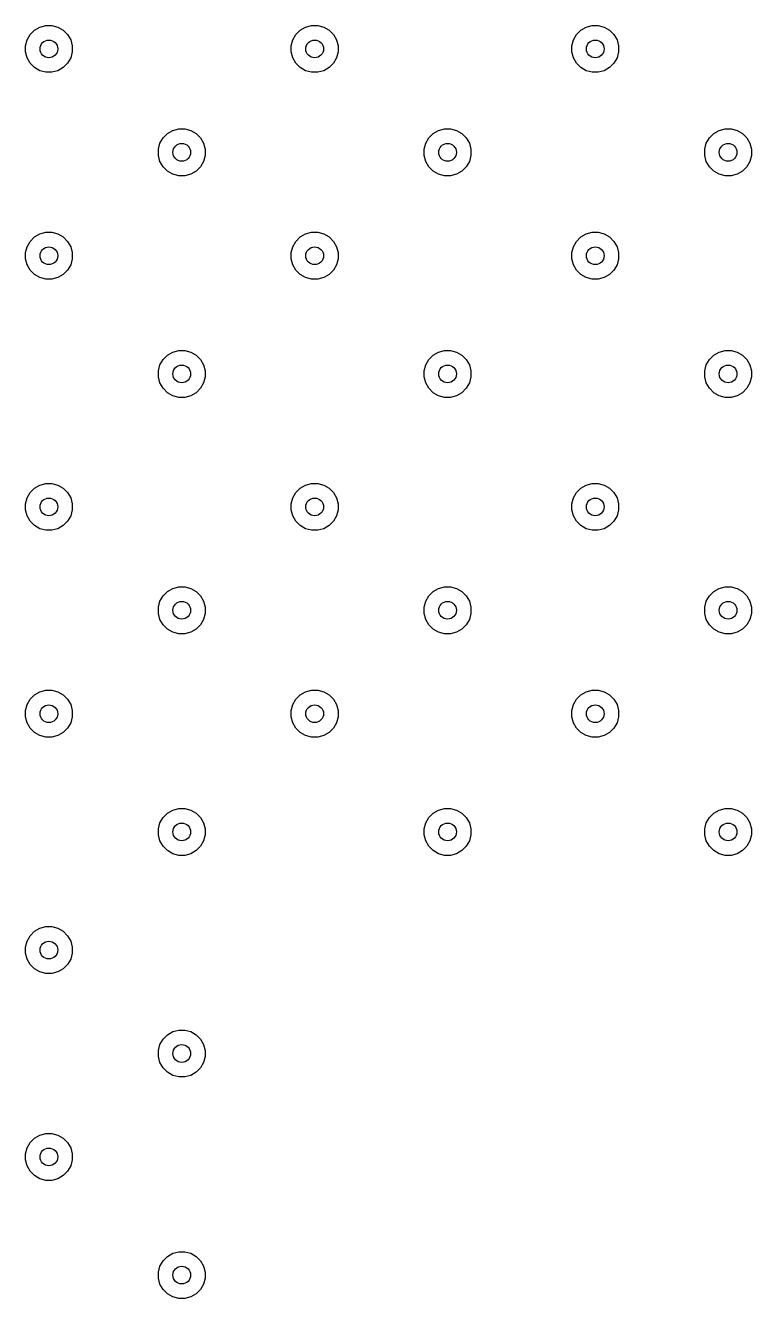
# Model space of a CAD drawing. Extents: x 0.98 to 8.09, y -3.46 to -0.83.
# Drawn here: x 7.602 to 8.086, y -3.451 to -2.602 of the extents above; entities that cross this region are included whole.
import ezdxf

# ---------------------------------------------------------------- set-up
doc = ezdxf.new("R2010")
doc.units = 0
doc.header["$MEASUREMENT"] = 0
doc.layers.add('BLACK', color=7, linetype='CONTINUOUS')

msp = doc.modelspace()

# ---------------------------------------------------------------- linework, layer by layer
at = {"layer": 'BLACK', "linetype": 'CONTINUOUS'}
for p, q in [((7.60852, -2.60562), (7.61208, -2.60356)), ((7.61208, -2.60356), (7.61605, -2.6025)), ((7.61605, -2.6025), (7.62017, -2.6025)), ((7.62017, -2.6025), (7.62414, -2.60356)), ((7.62414, -2.60356), (7.6277, -2.60562)), ((7.78569, -2.60562), (7.78925, -2.60356)), ((7.78925, -2.60356), (7.79322, -2.6025)), ((7.79322, -2.6025), (7.79733, -2.6025)), ((7.79733, -2.6025), (7.8013, -2.60356)), ((7.8013, -2.60356), (7.80486, -2.60562)), ((7.9727, -2.60562), (7.97626, -2.60356)), ((7.97626, -2.60356), (7.98023, -2.6025)), ((7.98023, -2.6025), (7.98434, -2.6025)), ((7.98434, -2.6025), (7.98831, -2.60356)), ((7.98831, -2.60356), (7.99187, -2.60562)), ((7.6025, -2.61605), (7.60356, -2.61208)), ((7.60356, -2.61208), (7.60562, -2.60852)), ((7.60562, -2.60852), (7.60852, -2.60562)), ((7.6277, -2.60562), (7.6306, -2.60852)), ((7.6306, -2.60852), (7.63266, -2.61208)), ((7.63266, -2.61208), (7.63372, -2.61605)), ((7.77966, -2.61605), (7.78073, -2.61208)), ((7.78073, -2.61208), (7.78278, -2.60852)), ((7.78278, -2.60852), (7.78569, -2.60562)), ((7.80486, -2.60562), (7.80777, -2.60852)), ((7.80777, -2.60852), (7.80982, -2.61208)), ((7.80982, -2.61208), (7.81089, -2.61605)), ((7.96667, -2.61605), (7.96773, -2.61208)), ((7.96773, -2.61208), (7.96979, -2.60852)), ((7.96979, -2.60852), (7.9727, -2.60562)), ((7.99187, -2.60562), (7.99478, -2.60852)), ((7.99478, -2.60852), (7.99683, -2.61208)), ((7.99683, -2.61208), (7.9979, -2.61605)), ((7.6025, -2.62017), (7.6025, -2.61605)), ((7.60356, -2.62414), (7.6025, -2.62017)), ((7.63372, -2.62017), (7.63266, -2.62414)), ((7.63372, -2.61605), (7.63372, -2.62017)), ((7.77966, -2.62017), (7.77966, -2.61605)), ((7.78073, -2.62414), (7.77966, -2.62017)), ((7.81089, -2.62017), (7.80982, -2.62414)), ((7.81089, -2.61605), (7.81089, -2.62017)), ((7.96667, -2.62017), (7.96667, -2.61605)), ((7.96773, -2.62414), (7.96667, -2.62017)), ((7.9979, -2.62017), (7.99683, -2.62414)), ((7.9979, -2.61605), (7.9979, -2.62017)), ((7.60562, -2.6277), (7.60356, -2.62414)), ((7.60852, -2.6306), (7.60562, -2.6277)), ((7.6306, -2.6277), (7.6277, -2.6306)), ((7.63266, -2.62414), (7.6306, -2.6277)), ((7.78278, -2.6277), (7.78073, -2.62414)), ((7.78569, -2.6306), (7.78278, -2.6277)), ((7.80777, -2.6277), (7.80486, -2.6306)), ((7.80982, -2.62414), (7.80777, -2.6277)), ((7.96979, -2.6277), (7.96773, -2.62414)), ((7.9727, -2.6306), (7.96979, -2.6277)), ((7.99478, -2.6277), (7.99187, -2.6306)), ((7.99683, -2.62414), (7.99478, -2.6277)), ((7.61208, -2.63266), (7.60852, -2.6306)), ((7.61605, -2.63372), (7.61208, -2.63266)), ((7.62017, -2.63372), (7.61605, -2.63372)), ((7.62414, -2.63266), (7.62017, -2.63372)), ((7.6277, -2.6306), (7.62414, -2.63266)), ((7.78925, -2.63266), (7.78569, -2.6306)), ((7.79322, -2.63372), (7.78925, -2.63266)), ((7.79733, -2.63372), (7.79322, -2.63372)), ((7.8013, -2.63266), (7.79733, -2.63372)), ((7.80486, -2.6306), (7.8013, -2.63266)), ((7.97626, -2.63266), (7.9727, -2.6306)), ((7.98023, -2.63372), (7.97626, -2.63266)), ((7.98434, -2.63372), (7.98023, -2.63372)), ((7.98831, -2.63266), (7.98434, -2.63372)), ((7.99187, -2.6306), (7.98831, -2.63266)), ((7.70067, -2.67246), (7.70464, -2.67139)), ((7.70464, -2.67139), (7.70875, -2.67139)), ((7.70875, -2.67139), (7.71272, -2.67246)), ((7.87783, -2.67246), (7.8818, -2.67139)), ((7.8818, -2.67139), (7.88591, -2.67139)), ((7.88591, -2.67139), (7.88988, -2.67246)), ((8.06484, -2.67246), (8.06881, -2.67139)), ((8.06881, -2.67139), (8.07292, -2.67139)), ((8.07292, -2.67139), (8.07689, -2.67246)), ((7.69214, -2.68098), (7.6942, -2.67742)), ((7.6942, -2.67742), (7.69711, -2.67451)), ((7.69711, -2.67451), (7.70067, -2.67246)), ((7.71272, -2.67246), (7.71628, -2.67451)), ((7.71628, -2.67451), (7.71919, -2.67742)), ((7.71919, -2.67742), (7.72124, -2.68098)), ((7.86931, -2.68098), (7.87136, -2.67742)), ((7.87136, -2.67742), (7.87427, -2.67451)), ((7.87427, -2.67451), (7.87783, -2.67246)), ((7.88988, -2.67246), (7.89345, -2.67451)), ((7.89345, -2.67451), (7.89635, -2.67742)), ((7.89635, -2.67742), (7.89841, -2.68098)), ((8.05632, -2.68098), (8.05837, -2.67742)), ((8.05837, -2.67742), (8.06128, -2.67451)), ((8.06128, -2.67451), (8.06484, -2.67246)), ((8.07689, -2.67246), (8.08045, -2.67451)), ((8.08045, -2.67451), (8.08336, -2.67742)), ((8.08336, -2.67742), (8.08542, -2.68098)), ((7.69108, -2.68495), (7.69214, -2.68098)), ((7.69108, -2.68906), (7.69108, -2.68495)), ((7.72124, -2.68098), (7.72231, -2.68495)), ((7.72231, -2.68495), (7.72231, -2.68906)), ((7.86824, -2.68495), (7.86931, -2.68098)), ((7.86824, -2.68906), (7.86824, -2.68495)), ((7.89841, -2.68098), (7.89947, -2.68495)), ((7.89947, -2.68495), (7.89947, -2.68906)), ((8.05525, -2.68495), (8.05632, -2.68098)), ((8.05525, -2.68906), (8.05525, -2.68495)), ((8.08542, -2.68098), (8.08648, -2.68495)), ((8.08648, -2.68495), (8.08648, -2.68906)), ((7.69214, -2.69303), (7.69108, -2.68906)), ((7.6942, -2.69659), (7.69214, -2.69303)), ((7.69711, -2.6995), (7.6942, -2.69659)), ((7.71919, -2.69659), (7.71628, -2.6995)), ((7.72124, -2.69303), (7.71919, -2.69659)), ((7.72231, -2.68906), (7.72124, -2.69303)), ((7.86931, -2.69303), (7.86824, -2.68906)), ((7.87136, -2.69659), (7.86931, -2.69303)), ((7.87427, -2.6995), (7.87136, -2.69659)), ((7.89635, -2.69659), (7.89345, -2.6995)), ((7.89841, -2.69303), (7.89635, -2.69659)), ((7.89947, -2.68906), (7.89841, -2.69303)), ((8.05632, -2.69303), (8.05525, -2.68906)), ((8.05837, -2.69659), (8.05632, -2.69303)), ((8.06128, -2.6995), (8.05837, -2.69659)), ((8.08336, -2.69659), (8.08045, -2.6995)), ((8.08542, -2.69303), (8.08336, -2.69659)), ((8.08648, -2.68906), (8.08542, -2.69303)), ((7.70067, -2.70156), (7.69711, -2.6995)), ((7.70464, -2.70262), (7.70067, -2.70156)), ((7.70875, -2.70262), (7.70464, -2.70262)), ((7.71272, -2.70156), (7.70875, -2.70262)), ((7.71628, -2.6995), (7.71272, -2.70156)), ((7.87783, -2.70156), (7.87427, -2.6995)), ((7.8818, -2.70262), (7.87783, -2.70156)), ((7.88591, -2.70262), (7.8818, -2.70262)), ((7.88988, -2.70156), (7.88591, -2.70262)), ((7.89345, -2.6995), (7.88988, -2.70156)), ((8.06484, -2.70156), (8.06128, -2.6995)), ((8.06881, -2.70262), (8.06484, -2.70156)), ((8.07292, -2.70262), (8.06881, -2.70262)), ((8.07689, -2.70156), (8.07292, -2.70262)), ((8.08045, -2.6995), (8.07689, -2.70156)), ((7.60356, -2.74988), (7.60562, -2.74632)), ((7.60562, -2.74632), (7.60852, -2.74341)), ((7.60852, -2.74341), (7.61208, -2.74136)), ((7.61208, -2.74136), (7.61605, -2.74029)), ((7.61605, -2.74029), (7.62017, -2.74029)), ((7.62017, -2.74029), (7.62414, -2.74136)), ((7.62414, -2.74136), (7.6277, -2.74341)), ((7.6277, -2.74341), (7.6306, -2.74632)), ((7.6306, -2.74632), (7.63266, -2.74988)), ((7.78073, -2.74988), (7.78278, -2.74632)), ((7.78278, -2.74632), (7.78569, -2.74341)), ((7.78569, -2.74341), (7.78925, -2.74136)), ((7.78925, -2.74136), (7.79322, -2.74029)), ((7.79322, -2.74029), (7.79733, -2.74029)), ((7.79733, -2.74029), (7.8013, -2.74136)), ((7.8013, -2.74136), (7.80486, -2.74341)), ((7.80486, -2.74341), (7.80777, -2.74632)), ((7.80777, -2.74632), (7.80982, -2.74988)), ((7.96773, -2.74988), (7.96979, -2.74632)), ((7.96979, -2.74632), (7.9727, -2.74341)), ((7.9727, -2.74341), (7.97626, -2.74136)), ((7.97626, -2.74136), (7.98023, -2.74029)), ((7.98023, -2.74029), (7.98434, -2.74029)), ((7.98434, -2.74029), (7.98831, -2.74136)), ((7.98831, -2.74136), (7.99187, -2.74341)), ((7.99187, -2.74341), (7.99478, -2.74632)), ((7.99478, -2.74632), (7.99683, -2.74988)), ((7.6025, -2.75385), (7.60356, -2.74988)), ((7.6025, -2.75796), (7.6025, -2.75385)), ((7.63266, -2.74988), (7.63372, -2.75385)), ((7.63372, -2.75385), (7.63372, -2.75796)), ((7.77966, -2.75385), (7.78073, -2.74988)), ((7.77966, -2.75796), (7.77966, -2.75385)), ((7.80982, -2.74988), (7.81089, -2.75385)), ((7.81089, -2.75385), (7.81089, -2.75796)), ((7.96667, -2.75385), (7.96773, -2.74988)), ((7.96667, -2.75796), (7.96667, -2.75385)), ((7.99683, -2.74988), (7.9979, -2.75385)), ((7.9979, -2.75385), (7.9979, -2.75796)), ((7.60356, -2.76193), (7.6025, -2.75796)), ((7.60562, -2.76549), (7.60356, -2.76193)), ((7.63266, -2.76193), (7.6306, -2.76549)), ((7.63372, -2.75796), (7.63266, -2.76193)), ((7.78073, -2.76193), (7.77966, -2.75796)), ((7.78278, -2.76549), (7.78073, -2.76193)), ((7.80982, -2.76193), (7.80777, -2.76549)), ((7.81089, -2.75796), (7.80982, -2.76193)), ((7.96773, -2.76193), (7.96667, -2.75796)), ((7.96979, -2.76549), (7.96773, -2.76193)), ((7.99683, -2.76193), (7.99478, -2.76549)), ((7.9979, -2.75796), (7.99683, -2.76193)), ((7.60852, -2.7684), (7.60562, -2.76549)), ((7.61208, -2.77045), (7.60852, -2.7684)), ((7.61605, -2.77152), (7.61208, -2.77045)), ((7.62017, -2.77152), (7.61605, -2.77152)), ((7.62414, -2.77045), (7.62017, -2.77152)), ((7.6277, -2.7684), (7.62414, -2.77045)), ((7.6306, -2.76549), (7.6277, -2.7684)), ((7.78569, -2.7684), (7.78278, -2.76549)), ((7.78925, -2.77045), (7.78569, -2.7684)), ((7.79322, -2.77152), (7.78925, -2.77045)), ((7.79733, -2.77152), (7.79322, -2.77152)), ((7.8013, -2.77045), (7.79733, -2.77152)), ((7.80486, -2.7684), (7.8013, -2.77045)), ((7.80777, -2.76549), (7.80486, -2.7684)), ((7.9727, -2.7684), (7.96979, -2.76549)), ((7.97626, -2.77045), (7.9727, -2.7684)), ((7.98023, -2.77152), (7.97626, -2.77045)), ((7.98434, -2.77152), (7.98023, -2.77152)), ((7.98831, -2.77045), (7.98434, -2.77152)), ((7.99187, -2.7684), (7.98831, -2.77045)), ((7.99478, -2.76549), (7.99187, -2.7684)), ((7.6942, -2.82506), (7.69711, -2.82215)), ((7.69711, -2.82215), (7.70067, -2.8201)), ((7.70067, -2.8201), (7.70464, -2.81903)), ((7.70464, -2.81903), (7.70875, -2.81903)), ((7.70875, -2.81903), (7.71272, -2.8201)), ((7.71272, -2.8201), (7.71628, -2.82215)), ((7.71628, -2.82215), (7.71919, -2.82506)), ((7.87136, -2.82506), (7.87427, -2.82215)), ((7.87427, -2.82215), (7.87783, -2.8201)), ((7.87783, -2.8201), (7.8818, -2.81903)), ((7.8818, -2.81903), (7.88591, -2.81903)), ((7.88591, -2.81903), (7.88988, -2.8201)), ((7.88988, -2.8201), (7.89345, -2.82215)), ((7.89345, -2.82215), (7.89635, -2.82506)), ((8.05837, -2.82506), (8.06128, -2.82215)), ((8.06128, -2.82215), (8.06484, -2.8201)), ((8.06484, -2.8201), (8.06881, -2.81903)), ((8.06881, -2.81903), (8.07292, -2.81903)), ((8.07292, -2.81903), (8.07689, -2.8201)), ((8.07689, -2.8201), (8.08045, -2.82215)), ((8.08045, -2.82215), (8.08336, -2.82506)), ((7.69108, -2.83259), (7.69214, -2.82862)), ((7.69108, -2.8367), (7.69108, -2.83259)), ((7.69214, -2.82862), (7.6942, -2.82506)), ((7.71919, -2.82506), (7.72124, -2.82862)), ((7.72124, -2.82862), (7.72231, -2.83259)), ((7.72231, -2.83259), (7.72231, -2.8367)), ((7.86824, -2.83259), (7.86931, -2.82862)), ((7.86824, -2.8367), (7.86824, -2.83259)), ((7.86931, -2.82862), (7.87136, -2.82506)), ((7.89635, -2.82506), (7.89841, -2.82862)), ((7.89841, -2.82862), (7.89947, -2.83259)), ((7.89947, -2.83259), (7.89947, -2.8367)), ((8.05525, -2.83259), (8.05632, -2.82862)), ((8.05525, -2.8367), (8.05525, -2.83259)), ((8.05632, -2.82862), (8.05837, -2.82506)), ((8.08336, -2.82506), (8.08542, -2.82862)), ((8.08542, -2.82862), (8.08648, -2.83259)), ((8.08648, -2.83259), (8.08648, -2.8367)), ((7.69214, -2.84067), (7.69108, -2.8367)), ((7.6942, -2.84423), (7.69214, -2.84067)), ((7.72124, -2.84067), (7.71919, -2.84423)), ((7.72231, -2.8367), (7.72124, -2.84067)), ((7.86931, -2.84067), (7.86824, -2.8367)), ((7.87136, -2.84423), (7.86931, -2.84067)), ((7.89841, -2.84067), (7.89635, -2.84423)), ((7.89947, -2.8367), (7.89841, -2.84067)), ((8.05632, -2.84067), (8.05525, -2.8367)), ((8.05837, -2.84423), (8.05632, -2.84067)), ((8.08542, -2.84067), (8.08336, -2.84423)), ((8.08648, -2.8367), (8.08542, -2.84067)), ((7.69711, -2.84714), (7.6942, -2.84423)), ((7.70067, -2.84919), (7.69711, -2.84714)), ((7.70464, -2.85026), (7.70067, -2.84919)), ((7.71272, -2.84919), (7.70875, -2.85026)), ((7.71628, -2.84714), (7.71272, -2.84919)), ((7.71919, -2.84423), (7.71628, -2.84714)), ((7.87427, -2.84714), (7.87136, -2.84423)), ((7.87783, -2.84919), (7.87427, -2.84714)), ((7.8818, -2.85026), (7.87783, -2.84919)), ((7.88988, -2.84919), (7.88591, -2.85026)), ((7.89345, -2.84714), (7.88988, -2.84919)), ((7.89635, -2.84423), (7.89345, -2.84714)), ((8.06128, -2.84714), (8.05837, -2.84423)), ((8.06484, -2.84919), (8.06128, -2.84714)), ((8.06881, -2.85026), (8.06484, -2.84919)), ((8.07689, -2.84919), (8.07292, -2.85026)), ((8.08045, -2.84714), (8.07689, -2.84919)), ((8.08336, -2.84423), (8.08045, -2.84714)), ((7.70875, -2.85026), (7.70464, -2.85026)), ((7.88591, -2.85026), (7.8818, -2.85026)), ((8.07292, -2.85026), (8.06881, -2.85026)), ((7.60852, -2.91073), (7.61208, -2.90868)), ((7.61208, -2.90868), (7.61605, -2.90762)), ((7.61605, -2.90762), (7.62017, -2.90762)), ((7.62017, -2.90762), (7.62414, -2.90868)), ((7.62414, -2.90868), (7.6277, -2.91073)), ((7.78569, -2.91073), (7.78925, -2.90868)), ((7.78925, -2.90868), (7.79322, -2.90762)), ((7.79322, -2.90762), (7.79733, -2.90762)), ((7.79733, -2.90762), (7.8013, -2.90868)), ((7.8013, -2.90868), (7.80486, -2.91073)), ((7.9727, -2.91073), (7.97626, -2.90868)), ((7.97626, -2.90868), (7.98023, -2.90762)), ((7.98023, -2.90762), (7.98434, -2.90762)), ((7.98434, -2.90762), (7.98831, -2.90868)), ((7.98831, -2.90868), (7.99187, -2.91073)), ((7.6025, -2.92117), (7.60356, -2.9172)), ((7.60356, -2.9172), (7.60562, -2.91364)), ((7.60562, -2.91364), (7.60852, -2.91073)), ((7.6277, -2.91073), (7.6306, -2.91364)), ((7.6306, -2.91364), (7.63266, -2.9172)), ((7.63266, -2.9172), (7.63372, -2.92117)), ((7.77966, -2.92117), (7.78073, -2.9172)), ((7.78073, -2.9172), (7.78278, -2.91364)), ((7.78278, -2.91364), (7.78569, -2.91073)), ((7.80486, -2.91073), (7.80777, -2.91364)), ((7.80777, -2.91364), (7.80982, -2.9172)), ((7.80982, -2.9172), (7.81089, -2.92117)), ((7.96667, -2.92117), (7.96773, -2.9172)), ((7.96773, -2.9172), (7.96979, -2.91364)), ((7.96979, -2.91364), (7.9727, -2.91073)), ((7.99187, -2.91073), (7.99478, -2.91364)), ((7.99478, -2.91364), (7.99683, -2.9172)), ((7.99683, -2.9172), (7.9979, -2.92117)), ((7.6025, -2.92528), (7.6025, -2.92117)), ((7.60356, -2.92925), (7.6025, -2.92528)), ((7.63372, -2.92528), (7.63266, -2.92925)), ((7.63372, -2.92117), (7.63372, -2.92528)), ((7.77966, -2.92528), (7.77966, -2.92117)), ((7.78073, -2.92925), (7.77966, -2.92528)), ((7.81089, -2.92528), (7.80982, -2.92925)), ((7.81089, -2.92117), (7.81089, -2.92528)), ((7.96667, -2.92528), (7.96667, -2.92117)), ((7.96773, -2.92925), (7.96667, -2.92528)), ((7.9979, -2.92528), (7.99683, -2.92925)), ((7.9979, -2.92117), (7.9979, -2.92528)), ((7.60562, -2.93282), (7.60356, -2.92925)), ((7.60852, -2.93572), (7.60562, -2.93282)), ((7.6306, -2.93282), (7.6277, -2.93572)), ((7.63266, -2.92925), (7.6306, -2.93282)), ((7.78278, -2.93282), (7.78073, -2.92925)), ((7.78569, -2.93572), (7.78278, -2.93282)), ((7.80777, -2.93282), (7.80486, -2.93572)), ((7.80982, -2.92925), (7.80777, -2.93282)), ((7.96979, -2.93282), (7.96773, -2.92925)), ((7.9727, -2.93572), (7.96979, -2.93282)), ((7.99478, -2.93282), (7.99187, -2.93572)), ((7.99683, -2.92925), (7.99478, -2.93282)), ((7.61208, -2.93778), (7.60852, -2.93572)), ((7.61605, -2.93884), (7.61208, -2.93778)), ((7.62017, -2.93884), (7.61605, -2.93884)), ((7.62414, -2.93778), (7.62017, -2.93884)), ((7.6277, -2.93572), (7.62414, -2.93778)), ((7.78925, -2.93778), (7.78569, -2.93572)), ((7.79322, -2.93884), (7.78925, -2.93778)), ((7.79733, -2.93884), (7.79322, -2.93884)), ((7.8013, -2.93778), (7.79733, -2.93884)), ((7.80486, -2.93572), (7.8013, -2.93778)), ((7.97626, -2.93778), (7.9727, -2.93572)), ((7.98023, -2.93884), (7.97626, -2.93778)), ((7.98434, -2.93884), (7.98023, -2.93884)), ((7.98831, -2.93778), (7.98434, -2.93884)), ((7.99187, -2.93572), (7.98831, -2.93778)), ((7.70067, -2.97758), (7.70464, -2.97651)), ((7.70464, -2.97651), (7.70875, -2.97651)), ((7.70875, -2.97651), (7.71272, -2.97758)), ((7.87783, -2.97758), (7.8818, -2.97651)), ((7.8818, -2.97651), (7.88591, -2.97651)), ((7.88591, -2.97651), (7.88988, -2.97758)), ((8.06484, -2.97758), (8.06881, -2.97651)), ((8.06881, -2.97651), (8.07292, -2.97651)), ((8.07292, -2.97651), (8.07689, -2.97758)), ((7.69214, -2.9861), (7.6942, -2.98254)), ((7.6942, -2.98254), (7.69711, -2.97963)), ((7.69711, -2.97963), (7.70067, -2.97758)), ((7.71272, -2.97758), (7.71628, -2.97963)), ((7.71628, -2.97963), (7.71919, -2.98254)), ((7.71919, -2.98254), (7.72124, -2.9861)), ((7.86931, -2.9861), (7.87136, -2.98254)), ((7.87136, -2.98254), (7.87427, -2.97963)), ((7.87427, -2.97963), (7.87783, -2.97758)), ((7.88988, -2.97758), (7.89345, -2.97963)), ((7.89345, -2.97963), (7.89635, -2.98254)), ((7.89635, -2.98254), (7.89841, -2.9861)), ((8.05632, -2.9861), (8.05837, -2.98254)), ((8.05837, -2.98254), (8.06128, -2.97963)), ((8.06128, -2.97963), (8.06484, -2.97758)), ((8.07689, -2.97758), (8.08045, -2.97963)), ((8.08045, -2.97963), (8.08336, -2.98254)), ((8.08336, -2.98254), (8.08542, -2.9861)), ((7.69108, -2.99007), (7.69214, -2.9861)), ((7.69108, -2.99418), (7.69108, -2.99007)), ((7.72124, -2.9861), (7.72231, -2.99007)), ((7.72231, -2.99007), (7.72231, -2.99418)), ((7.86824, -2.99007), (7.86931, -2.9861)), ((7.86824, -2.99418), (7.86824, -2.99007)), ((7.89841, -2.9861), (7.89947, -2.99007)), ((7.89947, -2.99007), (7.89947, -2.99418)), ((8.05525, -2.99007), (8.05632, -2.9861)), ((8.05525, -2.99418), (8.05525, -2.99007)), ((8.08542, -2.9861), (8.08648, -2.99007)), ((8.08648, -2.99007), (8.08648, -2.99418)), ((7.69214, -2.99815), (7.69108, -2.99418)), ((7.6942, -3.00171), (7.69214, -2.99815)), ((7.69711, -3.00462), (7.6942, -3.00171)), ((7.71919, -3.00171), (7.71628, -3.00462)), ((7.72124, -2.99815), (7.71919, -3.00171)), ((7.72231, -2.99418), (7.72124, -2.99815)), ((7.86931, -2.99815), (7.86824, -2.99418)), ((7.87136, -3.00171), (7.86931, -2.99815)), ((7.87427, -3.00462), (7.87136, -3.00171)), ((7.89635, -3.00171), (7.89345, -3.00462)), ((7.89841, -2.99815), (7.89635, -3.00171)), ((7.89947, -2.99418), (7.89841, -2.99815)), ((8.05632, -2.99815), (8.05525, -2.99418)), ((8.05837, -3.00171), (8.05632, -2.99815)), ((8.06128, -3.00462), (8.05837, -3.00171)), ((8.08336, -3.00171), (8.08045, -3.00462)), ((8.08542, -2.99815), (8.08336, -3.00171)), ((8.08648, -2.99418), (8.08542, -2.99815)), ((7.70067, -3.00668), (7.69711, -3.00462)), ((7.70464, -3.00774), (7.70067, -3.00668)), ((7.70875, -3.00774), (7.70464, -3.00774)), ((7.71272, -3.00668), (7.70875, -3.00774)), ((7.71628, -3.00462), (7.71272, -3.00668)), ((7.87783, -3.00668), (7.87427, -3.00462)), ((7.8818, -3.00774), (7.87783, -3.00668)), ((7.88591, -3.00774), (7.8818, -3.00774)), ((7.88988, -3.00668), (7.88591, -3.00774)), ((7.89345, -3.00462), (7.88988, -3.00668)), ((8.06484, -3.00668), (8.06128, -3.00462)), ((8.06881, -3.00774), (8.06484, -3.00668)), ((8.07292, -3.00774), (8.06881, -3.00774)), ((8.07689, -3.00668), (8.07292, -3.00774)), ((8.08045, -3.00462), (8.07689, -3.00668)), ((7.60356, -3.055), (7.60562, -3.05144)), ((7.60562, -3.05144), (7.60852, -3.04853)), ((7.60852, -3.04853), (7.61208, -3.04647)), ((7.61208, -3.04647), (7.61605, -3.04541)), ((7.61605, -3.04541), (7.62017, -3.04541)), ((7.62017, -3.04541), (7.62414, -3.04647)), ((7.62414, -3.04647), (7.6277, -3.04853)), ((7.6277, -3.04853), (7.6306, -3.05144)), ((7.6306, -3.05144), (7.63266, -3.055)), ((7.78073, -3.055), (7.78278, -3.05144)), ((7.78278, -3.05144), (7.78569, -3.04853)), ((7.78569, -3.04853), (7.78925, -3.04647)), ((7.78925, -3.04647), (7.79322, -3.04541)), ((7.79322, -3.04541), (7.79733, -3.04541)), ((7.79733, -3.04541), (7.8013, -3.04647)), ((7.8013, -3.04647), (7.80486, -3.04853)), ((7.80486, -3.04853), (7.80777, -3.05144)), ((7.80777, -3.05144), (7.80982, -3.055)), ((7.96773, -3.055), (7.96979, -3.05144)), ((7.96979, -3.05144), (7.9727, -3.04853)), ((7.9727, -3.04853), (7.97626, -3.04647)), ((7.97626, -3.04647), (7.98023, -3.04541)), ((7.98023, -3.04541), (7.98434, -3.04541)), ((7.98434, -3.04541), (7.98831, -3.04647)), ((7.98831, -3.04647), (7.99187, -3.04853)), ((7.99187, -3.04853), (7.99478, -3.05144)), ((7.99478, -3.05144), (7.99683, -3.055)), ((7.6025, -3.05897), (7.60356, -3.055)), ((7.6025, -3.06308), (7.6025, -3.05897)), ((7.63266, -3.055), (7.63372, -3.05897)), ((7.63372, -3.05897), (7.63372, -3.06308)), ((7.77966, -3.05897), (7.78073, -3.055)), ((7.77966, -3.06308), (7.77966, -3.05897)), ((7.80982, -3.055), (7.81089, -3.05897)), ((7.81089, -3.05897), (7.81089, -3.06308)), ((7.96667, -3.05897), (7.96773, -3.055)), ((7.96667, -3.06308), (7.96667, -3.05897)), ((7.99683, -3.055), (7.9979, -3.05897)), ((7.9979, -3.05897), (7.9979, -3.06308)), ((7.60356, -3.06705), (7.6025, -3.06308)), ((7.60562, -3.07061), (7.60356, -3.06705)), ((7.63266, -3.06705), (7.6306, -3.07061)), ((7.63372, -3.06308), (7.63266, -3.06705)), ((7.78073, -3.06705), (7.77966, -3.06308)), ((7.78278, -3.07061), (7.78073, -3.06705)), ((7.80982, -3.06705), (7.80777, -3.07061)), ((7.81089, -3.06308), (7.80982, -3.06705)), ((7.96773, -3.06705), (7.96667, -3.06308)), ((7.96979, -3.07061), (7.96773, -3.06705)), ((7.99683, -3.06705), (7.99478, -3.07061)), ((7.9979, -3.06308), (7.99683, -3.06705)), ((7.60852, -3.07352), (7.60562, -3.07061)), ((7.61208, -3.07557), (7.60852, -3.07352)), ((7.61605, -3.07664), (7.61208, -3.07557)), ((7.62017, -3.07664), (7.61605, -3.07664)), ((7.62414, -3.07557), (7.62017, -3.07664)), ((7.6277, -3.07352), (7.62414, -3.07557)), ((7.6306, -3.07061), (7.6277, -3.07352)), ((7.78569, -3.07352), (7.78278, -3.07061)), ((7.78925, -3.07557), (7.78569, -3.07352)), ((7.79322, -3.07664), (7.78925, -3.07557)), ((7.79733, -3.07664), (7.79322, -3.07664)), ((7.8013, -3.07557), (7.79733, -3.07664)), ((7.80486, -3.07352), (7.8013, -3.07557)), ((7.80777, -3.07061), (7.80486, -3.07352)), ((7.9727, -3.07352), (7.96979, -3.07061)), ((7.97626, -3.07557), (7.9727, -3.07352)), ((7.98023, -3.07664), (7.97626, -3.07557)), ((7.98434, -3.07664), (7.98023, -3.07664)), ((7.98831, -3.07557), (7.98434, -3.07664)), ((7.99187, -3.07352), (7.98831, -3.07557)), ((7.99478, -3.07061), (7.99187, -3.07352)), ((7.6942, -3.13018), (7.69711, -3.12727)), ((7.69711, -3.12727), (7.70067, -3.12521)), ((7.70067, -3.12521), (7.70464, -3.12415)), ((7.70464, -3.12415), (7.70875, -3.12415)), ((7.70875, -3.12415), (7.71272, -3.12521)), ((7.71272, -3.12521), (7.71628, -3.12727)), ((7.71628, -3.12727), (7.71919, -3.13018)), ((7.87136, -3.13018), (7.87427, -3.12727)), ((7.87427, -3.12727), (7.87783, -3.12521)), ((7.87783, -3.12521), (7.8818, -3.12415)), ((7.8818, -3.12415), (7.88591, -3.12415)), ((7.88591, -3.12415), (7.88988, -3.12521)), ((7.88988, -3.12521), (7.89345, -3.12727)), ((7.89345, -3.12727), (7.89635, -3.13018)), ((8.05837, -3.13018), (8.06128, -3.12727)), ((8.06128, -3.12727), (8.06484, -3.12521)), ((8.06484, -3.12521), (8.06881, -3.12415)), ((8.06881, -3.12415), (8.07292, -3.12415)), ((8.07292, -3.12415), (8.07689, -3.12521)), ((8.07689, -3.12521), (8.08045, -3.12727)), ((8.08045, -3.12727), (8.08336, -3.13018)), ((7.69108, -3.13771), (7.69214, -3.13374)), ((7.69108, -3.14182), (7.69108, -3.13771)), ((7.69214, -3.13374), (7.6942, -3.13018)), ((7.71919, -3.13018), (7.72124, -3.13374)), ((7.72124, -3.13374), (7.72231, -3.13771)), ((7.72231, -3.13771), (7.72231, -3.14182)), ((7.86824, -3.13771), (7.86931, -3.13374)), ((7.86824, -3.14182), (7.86824, -3.13771)), ((7.86931, -3.13374), (7.87136, -3.13018)), ((7.89635, -3.13018), (7.89841, -3.13374)), ((7.89841, -3.13374), (7.89947, -3.13771)), ((7.89947, -3.13771), (7.89947, -3.14182)), ((8.05525, -3.13771), (8.05632, -3.13374)), ((8.05525, -3.14182), (8.05525, -3.13771)), ((8.05632, -3.13374), (8.05837, -3.13018)), ((8.08336, -3.13018), (8.08542, -3.13374)), ((8.08542, -3.13374), (8.08648, -3.13771)), ((8.08648, -3.13771), (8.08648, -3.14182)), ((7.69214, -3.14579), (7.69108, -3.14182)), ((7.6942, -3.14935), (7.69214, -3.14579)), ((7.72124, -3.14579), (7.71919, -3.14935)), ((7.72231, -3.14182), (7.72124, -3.14579)), ((7.86931, -3.14579), (7.86824, -3.14182)), ((7.87136, -3.14935), (7.86931, -3.14579)), ((7.89841, -3.14579), (7.89635, -3.14935)), ((7.89947, -3.14182), (7.89841, -3.14579)), ((8.05632, -3.14579), (8.05525, -3.14182)), ((8.05837, -3.14935), (8.05632, -3.14579)), ((8.08542, -3.14579), (8.08336, -3.14935)), ((8.08648, -3.14182), (8.08542, -3.14579)), ((7.69711, -3.15226), (7.6942, -3.14935)), ((7.70067, -3.15431), (7.69711, -3.15226)), ((7.70464, -3.15538), (7.70067, -3.15431)), ((7.71272, -3.15431), (7.70875, -3.15538)), ((7.71628, -3.15226), (7.71272, -3.15431)), ((7.71919, -3.14935), (7.71628, -3.15226)), ((7.87427, -3.15226), (7.87136, -3.14935)), ((7.87783, -3.15431), (7.87427, -3.15226)), ((7.8818, -3.15538), (7.87783, -3.15431)), ((7.88988, -3.15431), (7.88591, -3.15538)), ((7.89345, -3.15226), (7.88988, -3.15431)), ((7.89635, -3.14935), (7.89345, -3.15226)), ((8.06128, -3.15226), (8.05837, -3.14935)), ((8.06484, -3.15431), (8.06128, -3.15226)), ((8.06881, -3.15538), (8.06484, -3.15431)), ((8.07689, -3.15431), (8.07292, -3.15538)), ((8.08045, -3.15226), (8.07689, -3.15431)), ((8.08336, -3.14935), (8.08045, -3.15226)), ((7.70875, -3.15538), (7.70464, -3.15538)), ((7.88591, -3.15538), (7.8818, -3.15538)), ((8.07292, -3.15538), (8.06881, -3.15538)), ((7.60562, -3.20892), (7.60852, -3.20601)), ((7.60852, -3.20601), (7.61208, -3.20395)), ((7.61208, -3.20395), (7.61605, -3.20289)), ((7.61605, -3.20289), (7.62017, -3.20289)), ((7.62017, -3.20289), (7.62414, -3.20395)), ((7.62414, -3.20395), (7.6277, -3.20601)), ((7.6277, -3.20601), (7.6306, -3.20892)), ((7.6025, -3.21645), (7.60356, -3.21248)), ((7.60356, -3.21248), (7.60562, -3.20892)), ((7.6306, -3.20892), (7.63266, -3.21248)), ((7.63266, -3.21248), (7.63372, -3.21645)), ((7.6025, -3.22056), (7.6025, -3.21645)), ((7.60356, -3.22453), (7.6025, -3.22056)), ((7.63372, -3.22056), (7.63266, -3.22453)), ((7.63372, -3.21645), (7.63372, -3.22056)), ((7.60562, -3.22809), (7.60356, -3.22453)), ((7.60852, -3.231), (7.60562, -3.22809)), ((7.61208, -3.23305), (7.60852, -3.231)), ((7.6277, -3.231), (7.62414, -3.23305)), ((7.6306, -3.22809), (7.6277, -3.231)), ((7.63266, -3.22453), (7.6306, -3.22809)), ((7.61605, -3.23412), (7.61208, -3.23305)), ((7.62017, -3.23412), (7.61605, -3.23412)), ((7.62414, -3.23305), (7.62017, -3.23412)), ((7.69711, -3.27491), (7.70067, -3.27285)), ((7.70067, -3.27285), (7.70464, -3.27179)), ((7.70464, -3.27179), (7.70875, -3.27179)), ((7.70875, -3.27179), (7.71272, -3.27285)), ((7.71272, -3.27285), (7.71628, -3.27491)), ((7.69108, -3.28535), (7.69214, -3.28138)), ((7.69214, -3.28138), (7.6942, -3.27781)), ((7.6942, -3.27781), (7.69711, -3.27491)), ((7.71628, -3.27491), (7.71919, -3.27781)), ((7.71919, -3.27781), (7.72124, -3.28138)), ((7.72124, -3.28138), (7.72231, -3.28535)), ((7.69108, -3.28946), (7.69108, -3.28535)), ((7.69214, -3.29343), (7.69108, -3.28946)), ((7.72231, -3.28946), (7.72124, -3.29343)), ((7.72231, -3.28535), (7.72231, -3.28946)), ((7.6942, -3.29699), (7.69214, -3.29343)), ((7.69711, -3.2999), (7.6942, -3.29699)), ((7.71919, -3.29699), (7.71628, -3.2999)), ((7.72124, -3.29343), (7.71919, -3.29699)), ((7.70067, -3.30195), (7.69711, -3.2999)), ((7.70464, -3.30301), (7.70067, -3.30195)), ((7.70875, -3.30301), (7.70464, -3.30301)), ((7.71272, -3.30195), (7.70875, -3.30301)), ((7.71628, -3.2999), (7.71272, -3.30195)), ((7.61208, -3.34175), (7.61605, -3.34069)), ((7.61605, -3.34069), (7.62017, -3.34069)), ((7.62017, -3.34069), (7.62414, -3.34175)), ((7.60356, -3.35027), (7.60562, -3.34671)), ((7.60562, -3.34671), (7.60852, -3.34381)), ((7.60852, -3.34381), (7.61208, -3.34175)), ((7.62414, -3.34175), (7.6277, -3.34381)), ((7.6277, -3.34381), (7.6306, -3.34671)), ((7.6306, -3.34671), (7.63266, -3.35027)), ((7.6025, -3.35424), (7.60356, -3.35027)), ((7.6025, -3.35835), (7.6025, -3.35424)), ((7.60356, -3.36233), (7.6025, -3.35835)), ((7.63266, -3.35027), (7.63372, -3.35424)), ((7.63372, -3.35835), (7.63266, -3.36233)), ((7.63372, -3.35424), (7.63372, -3.35835)), ((7.60562, -3.36589), (7.60356, -3.36233)), ((7.60852, -3.36879), (7.60562, -3.36589)), ((7.6306, -3.36589), (7.6277, -3.36879)), ((7.63266, -3.36233), (7.6306, -3.36589)), ((7.61208, -3.37085), (7.60852, -3.36879)), ((7.61605, -3.37191), (7.61208, -3.37085)), ((7.62017, -3.37191), (7.61605, -3.37191)), ((7.62414, -3.37085), (7.62017, -3.37191)), ((7.6277, -3.36879), (7.62414, -3.37085)), ((7.69214, -3.42901), (7.6942, -3.42545)), ((7.6942, -3.42545), (7.69711, -3.42255)), ((7.69711, -3.42255), (7.70067, -3.42049)), ((7.70067, -3.42049), (7.70464, -3.41943)), ((7.70464, -3.41943), (7.70875, -3.41943)), ((7.70875, -3.41943), (7.71272, -3.42049)), ((7.71272, -3.42049), (7.71628, -3.42255)), ((7.71628, -3.42255), (7.71919, -3.42545)), ((7.71919, -3.42545), (7.72124, -3.42901)), ((7.69108, -3.43298), (7.69214, -3.42901)), ((7.69108, -3.43709), (7.69108, -3.43298)), ((7.72124, -3.42901), (7.72231, -3.43298)), ((7.72231, -3.43298), (7.72231, -3.43709)), ((7.69214, -3.44107), (7.69108, -3.43709)), ((7.6942, -3.44463), (7.69214, -3.44107)), ((7.72124, -3.44107), (7.71919, -3.44463)), ((7.72231, -3.43709), (7.72124, -3.44107)), ((7.69711, -3.44753), (7.6942, -3.44463)), ((7.70067, -3.44959), (7.69711, -3.44753)), ((7.70464, -3.45065), (7.70067, -3.44959)), ((7.70875, -3.45065), (7.70464, -3.45065)), ((7.71272, -3.44959), (7.70875, -3.45065)), ((7.71628, -3.44753), (7.71272, -3.44959)), ((7.71919, -3.44463), (7.71628, -3.44753))]:
    msp.add_line(p, q, dxfattribs=at)
at = {"layer": 'BLACK'}
for centre in [(7.61811, -2.61811), (7.79528, -2.61811), (7.98228, -2.61811), (7.70669, -2.68701), (7.88386, -2.68701), (8.07087, -2.68701), (7.61811, -2.75591), (7.79528, -2.75591), (7.98228, -2.75591), (7.70669, -2.83465), (7.88386, -2.83465), (8.07087, -2.83465), (7.61811, -2.92323), (7.79528, -2.92323), (7.98228, -2.92323), (7.70669, -2.99213), (7.88386, -2.99213), (8.07087, -2.99213), (7.61811, -3.06102), (7.79528, -3.06102), (7.98228, -3.06102), (7.70669, -3.13976), (7.88386, -3.13976), (8.07087, -3.13976), (7.61811, -3.2185), (7.70669, -3.2874), (7.61811, -3.3563), (7.70669, -3.43504)]:
    msp.add_circle(centre, 0.00591, dxfattribs=at)

doc.saveas('drawing.dxf')
